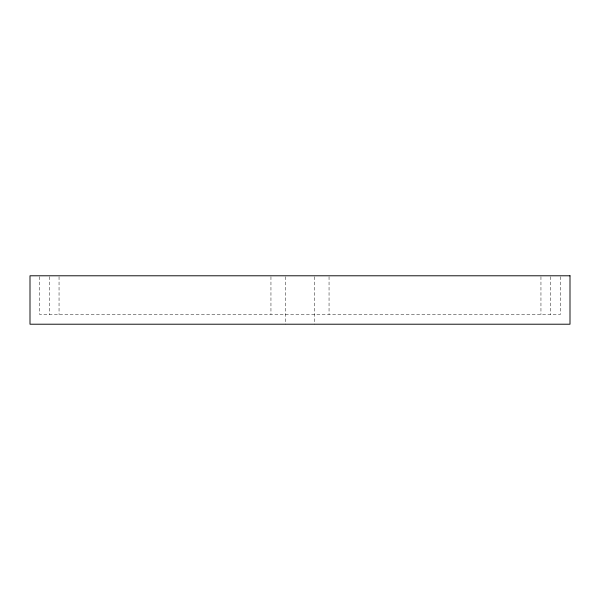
<?xml version="1.0" encoding="UTF-8"?>
<svg xmlns="http://www.w3.org/2000/svg" width="600" height="600" viewBox="0 0 600 600"><rect width="100%" height="100%" fill="white"/><g stroke="black" fill="none" stroke-linecap="round" stroke-linejoin="round"><path stroke-width="0.45" stroke-dasharray="3 2.25" d="M560.317 276.712L560.317 314.528L39.682 314.528L39.682 276.712M550.635 276.712L550.635 314.528M540.952 276.712L540.952 314.528M329.048 276.712L329.048 314.528M314.528 276.728L314.528 324.21M285.472 276.728L285.472 324.21M270.952 276.712L270.952 314.528M59.047 276.712L59.047 314.528M49.365 276.712L49.365 314.528"/><path stroke-width="0.9" d="M570 275.79L30 275.79L30 324.21L570 324.21L570 275.79"/></g></svg>
